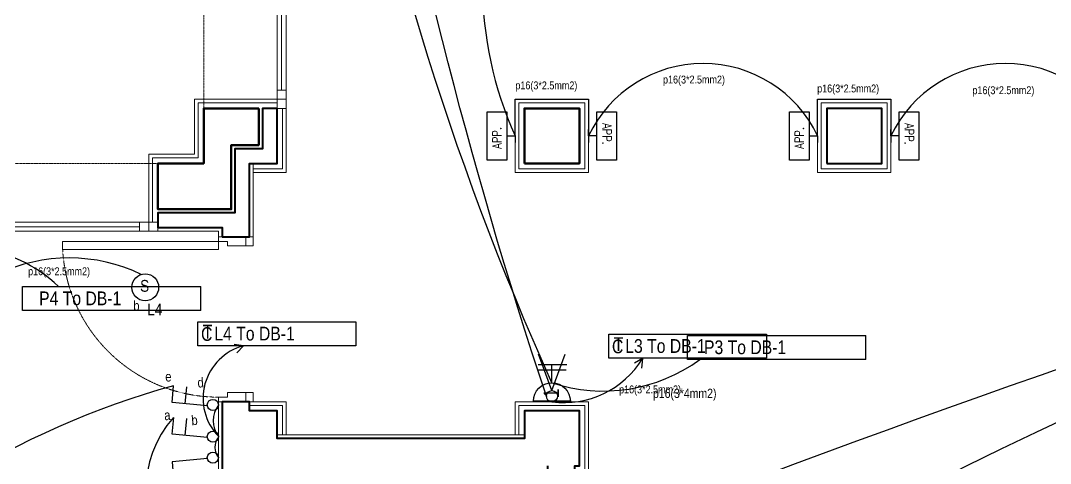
# Model space of a CAD drawing. Header units: inches. Extents: x 23642 to 146359, y -5490 to 33031.
# Drawn here: x 28957 to 35380, y 13947 to 16708 of the extents above; entities that cross this region are included whole.
import ezdxf

# ---------------------------------------------------------------- set-up
doc = ezdxf.new("R2010")
doc.units = ezdxf.units.IN
doc.header["$LTSCALE"] = 5
doc.header["$MEASUREMENT"] = 0
doc.linetypes.add('Hidden (½x)', pattern=[0.1875, 0.125, -0.0625])
for name, color, linetype, lineweight in [('00-glass', 140, 'Continuous', 15), ('00-marble', 105, 'Continuous', 20), ('00-PLASTER', 103, 'Continuous', 15), ('00-structure', 7, 'Continuous', 50), ('00-wall15-20', 30, 'Continuous', 40), ('00-wood', 35, 'Continuous', 18), ('_hidden', 253, 'Hidden (½x)', 9)]:
    doc.layers.add(name, color=color, linetype=linetype, lineweight=lineweight)
for name, color, linetype in [('Lighting', 3, 'Continuous'), ('LowPower', 4, 'Continuous'), ('Power', 2, 'Continuous')]:
    doc.layers.add(name, color=color, linetype=linetype)
doc.styles.add('ROMANC', font='romanc', dxfattribs={"height": 0.3})
doc.styles.add('ROMANS', font='')
doc.styles.get('ROMANS').set_extended_font_data('Arial Narrow')

# ---------------------------------------------------------------- blocks, each defined once
blk = doc.blocks.new('door 900x150')
at = {"layer": '00-wood'}
for points in [[(70, 0), (70, 850), (25, 850), (25, 0)], [(0, 0), (25, 0), (25, -50), (50, -50), (50, -150), (0, -150)], [(900, 0), (875, 0), (875, -50), (850, -50), (850, -150), (900, -150)]]:
    blk.add_lwpolyline(points, close=True, dxfattribs=at)
at = {"layer": '_hidden'}
blk.add_arc((22.8, -0.9), 852.2, 0.0583, 86.8267, dxfattribs=at)
blk = doc.blocks.new('rtert')
at = {"layer": 'Lighting'}
for p, q in [((-43692.4, 24985.5), (-43692.4, 25420.2)), ((-43692.4, 25420.2), (-43514.8, 25420.2)), ((-43514.8, 25420.2), (-43514.8, 24985.5)), ((-43767.5, 25202.8), (-43767.5, 25260.8)), ((-43767.5, 25202.8), (-43767.5, 25144.8)), ((-43692.4, 25202.8), (-43767.5, 25202.8)), ((-43514.8, 24985.5), (-43692.4, 24985.5))]:
    blk.add_line(p, q, dxfattribs=at)
at = {"layer": 'Lighting', "style": 'ROMANC', "width": 0.8}
blk.add_text('APP.', height=81.58, rotation=270, dxfattribs=at).set_placement((-43642.9, 25318.7))
blk = doc.blocks.new('A$C557123C3')
at = {"layer": 'Power'}
for p, q in [((230.3, 230.3), (0, 230.3)), ((115.1, 115.1), (115.1, 0))]:
    blk.add_line(p, q, dxfattribs=at)
blk.add_arc((115.1, 230.3), 115.1, 180, 0, dxfattribs=at)

msp = doc.modelspace()

# ---------------------------------------------------------------- linework, layer by layer
at = {"layer": '00-glass'}
for points in [[(30613.45714, 17646.28935), (30613.45714, 16217.71793), (30556.31428, 16217.71793), (30556.31428, 17646.28935)], [(30613.45714, 16217.71793), (30613.45714, 16274.86078), (30556.31428, 16274.86078), (30556.31428, 16217.71793)], [(30556.31428, 16160.57507), (30613.45714, 16160.57507), (30613.45714, 16217.71793), (30556.31428, 16217.71793)], [(28327.74285, 15394.86078), (29756.31428, 15394.86078), (29756.31428, 15452.00364), (28327.74285, 15452.00364)], [(29756.31428, 15394.86078), (29699.17142, 15394.86078), (29699.17142, 15452.00364), (29756.31428, 15452.00364)], [(29756.31428, 15452.00364), (29813.45714, 15452.00364), (29813.45714, 15394.86078), (29756.31428, 15394.86078)]]:
    msp.add_lwpolyline(points, close=True, dxfattribs=at)
for points in [[(30584.88571, 16274.86078), (30584.88571, 17589.1465)], [(29699.17142, 15423.43221), (28384.88571, 15423.43221)]]:
    msp.add_lwpolyline(points, dxfattribs=at)
at = {"layer": '00-marble', "transparency": 33554687}
for points in [[(30556.31428, 16217.71793), (30042.02857, 16217.71793), (30042.02857, 15874.86078), (29756.31428, 15874.86078), (29756.31428, 15452.00364)], [(30556.31428, 16194.86078), (30064.88571, 16194.86078), (30064.88571, 15852.00364), (29779.17142, 15852.00364), (29779.17142, 15452.00364)]]:
    msp.add_lwpolyline(points, dxfattribs=at)
at = {"layer": '00-marble'}
for points in [[(32042.02857, 15760.57507), (32499.17142, 15760.57507), (32499.17142, 16217.71793), (32042.02857, 16217.71793)], [(32064.88571, 15783.43221), (32476.31428, 15783.43221), (32476.31428, 16194.86078), (32064.88571, 16194.86078)], [(33927.74285, 15760.57507), (34384.88571, 15760.57507), (34384.88571, 16217.71793), (33927.74285, 16217.71793)], [(33950.6, 15783.43221), (34362.02857, 15783.43221), (34362.02857, 16194.86078), (33950.6, 16194.86078)]]:
    msp.add_lwpolyline(points, close=True, dxfattribs=at)
for points in [[(30407.74285, 15760.57507), (30613.45714, 15760.57507), (30613.45714, 16160.57507)], [(30407.74285, 15783.43221), (30590.6, 15783.43221), (30590.6, 16160.57507)], [(30613.45714, 14126.28935), (30613.45714, 14332.00364), (30384.88571, 14332.00364)], [(32436.31428, 13874.86078), (32499.17142, 13874.86078), (32499.17142, 14332.00364), (32042.02857, 14332.00364), (32042.02857, 14126.28935)], [(30590.6, 14126.28935), (30590.6, 14309.1465), (30384.88571, 14309.1465)], [(32436.31428, 13897.71793), (32476.31428, 13897.71793), (32476.31428, 14309.1465), (32064.88571, 14309.1465), (32064.88571, 14126.28935)]]:
    msp.add_lwpolyline(points, dxfattribs=at)
at = {"layer": '00-PLASTER', "transparency": 33554687}
for points in [[(30407.74285, 15817.71793), (30407.74285, 15360.57507)], [(29813.45714, 15394.86078), (30190.6, 15394.86078), (30190.6, 15360.57507)], [(27813.45714, 10183.43221), (30190.6, 10183.43221), (30190.6, 14332.00364)], [(30556.31428, 14126.28935), (32099.17142, 14126.28935)]]:
    msp.add_lwpolyline(points, dxfattribs=at)
at = {"layer": '00-structure'}
for points in [[(30442.02857, 16160.57507), (30442.02857, 15932.00364), (30270.6, 15932.00364), (30270.6, 15532.00364), (29813.45714, 15532.00364), (29813.45714, 15817.71793), (30099.17142, 15817.71793), (30099.17142, 16160.57507)], [(32099.17142, 15817.71793), (32442.02857, 15817.71793), (32442.02857, 16160.57507), (32099.17142, 16160.57507)]]:
    msp.add_lwpolyline(points, close=True, dxfattribs=at)
at = {"layer": '00-wall15-20'}
for points in [[(30213.45714, 15360.57507), (30384.88571, 15360.57507), (30384.88571, 15360.57507), (30384.88571, 15360.57507), (30384.88571, 15817.71793), (30556.31428, 15817.71793), (30556.31428, 16160.57507), (30464.88571, 16160.57507), (30464.88571, 15909.1465), (30293.45714, 15909.1465), (30293.45714, 15509.1465), (29813.45714, 15509.1465), (29813.45714, 15417.71793), (30213.45714, 15417.71793), (30213.45714, 15360.57507)], [(32242.02857, 13932.00364), (32242.02857, 13789.1465), (32413.45714, 13789.1465), (32413.45714, 13932.00364), (32442.02857, 13932.00364), (32442.02857, 14274.86078), (32099.17142, 14274.86078), (32099.17142, 14103.43221), (30556.31428, 14103.43221), (30556.31428, 14274.86078), (30384.88571, 14274.86078), (30384.88571, 14332.00364), (30213.45714, 14332.00364), (30213.45714, 10160.57507), (27813.45714, 10160.57507)]]:
    msp.add_lwpolyline(points, dxfattribs=at)
msp.add_lwpolyline([(33984.88571, 15817.71793), (34327.74285, 15817.71793), (34327.74285, 16160.57507), (33984.88571, 16160.57507)], close=True, dxfattribs=at)
at = {"layer": '00-wood', "transparency": 33554687}
for points in [[(30362.02857, 15303.43221), (30407.74285, 15303.43221), (30407.74285, 15360.57507), (30362.02857, 15360.57507)], [(30362.02857, 14332.00364), (30407.74285, 14332.00364), (30407.74285, 14389.1465), (30362.02857, 14389.1465)]]:
    msp.add_lwpolyline(points, close=True, dxfattribs=at)
at = {"layer": '_hidden'}
for points in [[(30099.17142, 17703.43221), (30099.17142, 16160.57507)], [(29813.45714, 15817.71793), (28270.6, 15817.71793)]]:
    msp.add_lwpolyline(points, dxfattribs=at)
at = {"layer": 'Lighting'}
for p, q in [((30346.91105, 14680.62431), (30289.33267, 14689.04649)), ((30346.91105, 14680.62431), (30304.7946, 14637.70552)), ((32270.85958, 14401.34962), (32187.95871, 14629.11787)), ((32270.85958, 14401.34962), (32353.76044, 14629.11787)), ((32835.12851, 14601.52553), (32784.7958, 14572.32243)), ((32835.12851, 14601.52553), (32828.82715, 14541.72494)), ((32181.00227, 14530.34036), (32360.2209, 14530.34036)), ((32184.02286, 14563.87477), (32363.24149, 14563.87477)), ((29901.73777, 14326.76107), (29911.50286, 14432.11311)), ((29983.14881, 14319.21507), (29992.90254, 14424.44453)), ((30121.78285, 14306.36505), (29901.73777, 14326.76107)), ((29901.78159, 14128.79268), (29911.54669, 14234.14472)), ((29983.19263, 14121.24668), (29992.94637, 14226.47614)), ((30121.82667, 14108.39666), (29901.78159, 14128.79268))]:
    msp.add_line(p, q, dxfattribs=at)
for points in [[(32235.92652, 14366.67711, -0.0746154201), (30657.71683, 23431.31383)], [(32042.02857, 17874.86078, 0.2166519503), (32042.02857, 15989.1465)], [(33927.74285, 15989.1465, 0.6324422262), (32499.17142, 15989.1465)], [(35813.45714, 15989.1465, 0.6324422262), (34384.88571, 15989.1465)], [(29911.50286, 14432.11311, 0.147771296), (27374.04809, 12832.08211)]]:
    msp.add_lwpolyline(points, format="xyb", dxfattribs=at)
for points in [[(32042.02857, 15989.1465), (32042.02857, 16217.71793), (32499.17142, 16217.71793), (32499.17142, 15989.1465)], [(33927.74285, 15989.1465), (33927.74285, 16217.71793), (34384.88571, 16217.71793), (34384.88571, 15989.1465)], [(30121.7492, 13977.34343), (29901.70412, 13956.94741), (29911.46922, 13851.59537)]]:
    msp.add_lwpolyline(points, dxfattribs=at)
for points in [[(30062.20573, 14829.79489), (31047.01397, 14829.79489), (31047.01397, 14680.97802), (30062.20573, 14680.97802)], [(32624.96672, 14752.34001), (33609.77496, 14752.34001), (33609.77496, 14603.52314), (32624.96672, 14603.52314)]]:
    msp.add_lwpolyline(points, close=True, dxfattribs=at)
for centre, radius in [((29733.99721, 15045.29384), 83.95532), ((32270.6, 14366.67711), 34.67347), ((30155.96016, 14312.20977), 34.67347), ((30156.00399, 14114.24138), 34.67347), ((30155.92652, 13983.18815), 34.67347)]:
    msp.add_circle(centre, radius, dxfattribs=at)
for centre, radius, start, end in [((29260.35575, 14192.52457), 1035.74774, 64.283394363, 115.586022081), ((30433.48285, 14352.83172), 338.84718, 104.889709572, 224.209769928), ((32346.7752, 14898.82075), 571.91284, 262.34581468, 328.763475238), ((30313.55524, 14213.6203), 156.64963, 141.711988363, 218.288011637), ((30431.09687, 13774.66842), 694.27158, 138.561893113, 221.637657883), ((30272.42263, 14047.55652), 104.10682, 141.808516289, 218.191483711)]:
    msp.add_arc(centre, radius, start, end, dxfattribs=at)
at = {"layer": 'LowPower'}
for points in [[(42552.37587, 16646.28935, 0.0412013371), (30190.6, 12501.63471)], [(44335.44225, 16532.00364, 0.1537179259), (30190.6, 10920.14066)], [(44335.44225, 16532.00364, 0.0954144386), (30190.6, 10920.14066)]]:
    msp.add_lwpolyline(points, format="xyb", dxfattribs=at)
at = {"layer": 'Power'}
for p, q in [((28969.28489, 15049.40495), (30080.88338, 15049.40495)), ((28969.28489, 14900.58808), (28969.28489, 15049.40495)), ((30080.88338, 14900.58808), (30080.88338, 15049.40495)), ((30080.88338, 14900.58808), (28969.28489, 14900.58808)), ((33116.28752, 14744.40495), (34227.88602, 14744.40495)), ((33116.28752, 14595.58808), (33116.28752, 14744.40495)), ((34227.88602, 14595.58808), (34227.88602, 14744.40495)), ((34227.88602, 14595.58808), (33116.28752, 14595.58808))]:
    msp.add_line(p, q, dxfattribs=at)
msp.add_lwpolyline([(32270.47891, 14450.03647, -0.1278051737), (30732.2336, 23465.47343, 0.21139228), (34150.63388, 23188.29457, -0.2573504293), (37589.11912, 19808.89256, 0.1476794301), (37581.13879, 15499.24401)], format="xyb", dxfattribs=at)
for centre, radius, start, end in [((28591.05848, 14427.88264), 865.43041, 45.903231472, 121.651442127), ((32590.87842, 15416.79374), 1018.46722, 251.663941244, 306.262530529)]:
    msp.add_arc(centre, radius, start, end, dxfattribs=at)

# ---------------------------------------------------------------- block references
at = {"xscale": 0.6926406926408061, "yscale": 0.6926406926408061, "zscale": 0.6926406926408061, "rotation": 180}
for p in [(1726.85913, 33445.64121), (3612.57341, 33445.64121)]:
    msp.add_blockref('rtert', p, dxfattribs=at)
at = {"xscale": 0.6926406926408061, "yscale": 0.6926406926408061, "zscale": 0.6926406926408061}
for p in [(62814.34086, -1467.34822), (64700.05515, -1467.34822)]:
    msp.add_blockref('rtert', p, dxfattribs=at)
at = {"layer": '00-wood', "xscale": -1.14285714285733, "yscale": 1.14285714285733, "zscale": 1.14285714285733, "rotation": 90}
msp.add_blockref('door 900x150', (30190.6, 15360.57507), dxfattribs=at)
at = {"layer": 'Power', "xscale": -1, "rotation": 180}
msp.add_blockref('A$C557123C3', (32155.34147, 14565.17428), dxfattribs=at)

# ---------------------------------------------------------------- texts
at = {"layer": 'Lighting', "style": 'ROMANS'}
for s, height, p in [('p16(3*2.5mm2)', 48.9220092, (32042.77883, 16279.8652)), ('p16(3*2.5mm2)', 48.9220092, (32963.6494, 16316.27969)), ('p16(3*2.5mm2)', 48.9220092, (33925.11614, 16260.61552)), ('p16(3*2.5mm2)', 48.9220092, (34893.15797, 16249.68294)), ('p16(3*2.5mm2)', 48.9220092, (29003.7905, 15120.8593)), ('S', 73.38301, (29702.29426, 15017.75838)), ('b', 61.15251, (29659.68833, 14899.99841)), ('L4', 73.383014, (29747.06408, 14871.01524)), ('C', 85.66789, (30082.26761, 14711.44896)), ('T', 85.66789, (30093.2358, 14725.83848)), ('L4 To DB-1', 85.66789, (30165.07215, 14714.07716)), ('C', 85.66789, (32645.02861, 14633.99408)), ('T', 85.66789, (32655.9968, 14648.3836)), ('L3 To DB-1', 85.66789, (32727.83315, 14636.62228)), ('p16(3*2.5mm2)', 48.9220092, (32689.6656, 14384.31817))]:
    msp.add_text(s, height=height, dxfattribs=at).set_placement(p)
for s, rotation, p in [('e', 2.797950007, (29860.32489, 14457.00802)), ('d', 4.564866367, (30062.32025, 14419.39169)), ('a', 4.564866367, (29854.95614, 14216.09088)), ('b', 4.564866367, (30024.29138, 14184.92116))]:
    msp.add_text(s, height=61.15251, rotation=rotation, dxfattribs=at).set_placement(p)
at = {"layer": 'Power', "style": 'ROMANS'}
for s, height, p in [('P4 To DB-1', 85.66789, (29072.14951, 14933.68734)), ('P3 To DB-1', 85.66789, (33219.15215, 14628.68734)), ('p16(3*4mm2)', 57.1119265, (32900.79138, 14355.62456))]:
    msp.add_text(s, height=height, dxfattribs=at).set_placement(p)
msp.add_text('1', height=95.18654, rotation=90, dxfattribs=at).set_placement((32314.05227, 14354.15172))

doc.saveas('drawing.dxf')
